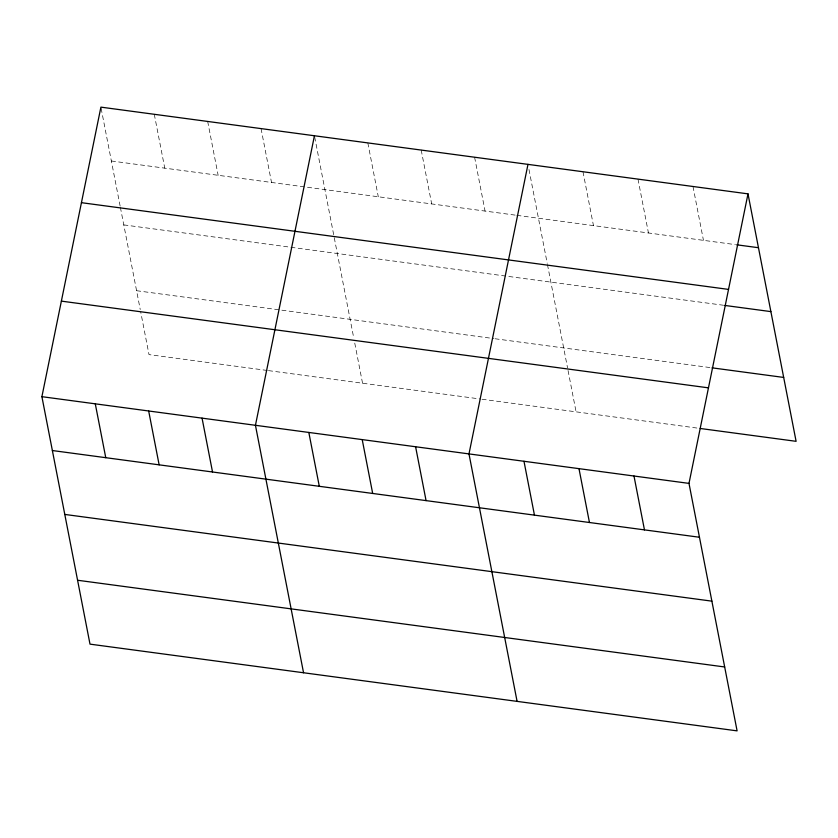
<?xml version="1.0" encoding="UTF-8"?>
<svg xmlns="http://www.w3.org/2000/svg" width="838" height="838" viewBox="0 0 838 838"><rect width="100%" height="100%" fill="white"/><g stroke="black" fill="none" stroke-linecap="round" stroke-linejoin="round"><path stroke-width="0.63" stroke-dasharray="4.19 3.14" d="M111.37 160.99L515.58 215.167M516.847 215.335L735.439 244.633M123.794 224.888L723.561 305.262M136.584 290.713L493.76 338.583M495.028 338.751L710.771 367.662M267.217 370.448L149.007 354.61L140.721 312.008M268.485 370.616L480.761 399.066M482.028 399.234L698.882 428.302M692.995 186.486L703.459 240.349M637.99 179.112L648.455 232.974M582.986 171.738L593.461 225.6M528.977 169.496L547.224 263.331M547.465 264.588L567.567 367.997M568.049 370.501L576.083 411.846M474.601 157.219L485.066 211.071M421.21 150.065L431.685 203.917M367.83 142.91L378.294 196.762M314.69 137.034L353.783 338.123M354.757 343.13L362.55 383.228M261.058 128.602L271.522 182.454M207.677 121.447L218.142 175.299M154.286 114.293L164.761 168.145M101.147 108.416L120.138 206.096M120.379 207.342L140.239 309.505"/><path stroke-width="1.26" d="M747.999 193.861L688.993 483.39L737.094 730.862L90.001 644.139L41.9 396.678L100.906 107.138L747.999 193.861L796.1 441.322L700.159 428.469M314.439 135.756L255.443 425.295L303.545 672.757M527.982 164.374L468.987 453.913L517.088 701.385M736.717 244.801L758.463 247.713M81.433 202.681L728.526 289.403M724.839 305.441L770.887 311.61M712.049 367.84L783.677 377.435M61.373 301.125L708.466 387.847M41.9 396.678L688.993 483.39M52.365 450.53L699.468 537.252M64.788 514.427L711.881 601.15M77.588 580.252L724.681 666.975M633.989 476.026L644.464 529.878M578.985 468.651L589.46 522.514M523.98 461.277L534.455 515.14M415.596 446.759L426.071 500.611M362.215 439.604L372.68 493.456M308.824 432.45L319.299 486.302M202.052 418.141L212.527 471.993M148.672 410.987L159.136 464.839M95.281 403.832L105.756 457.684"/></g></svg>
